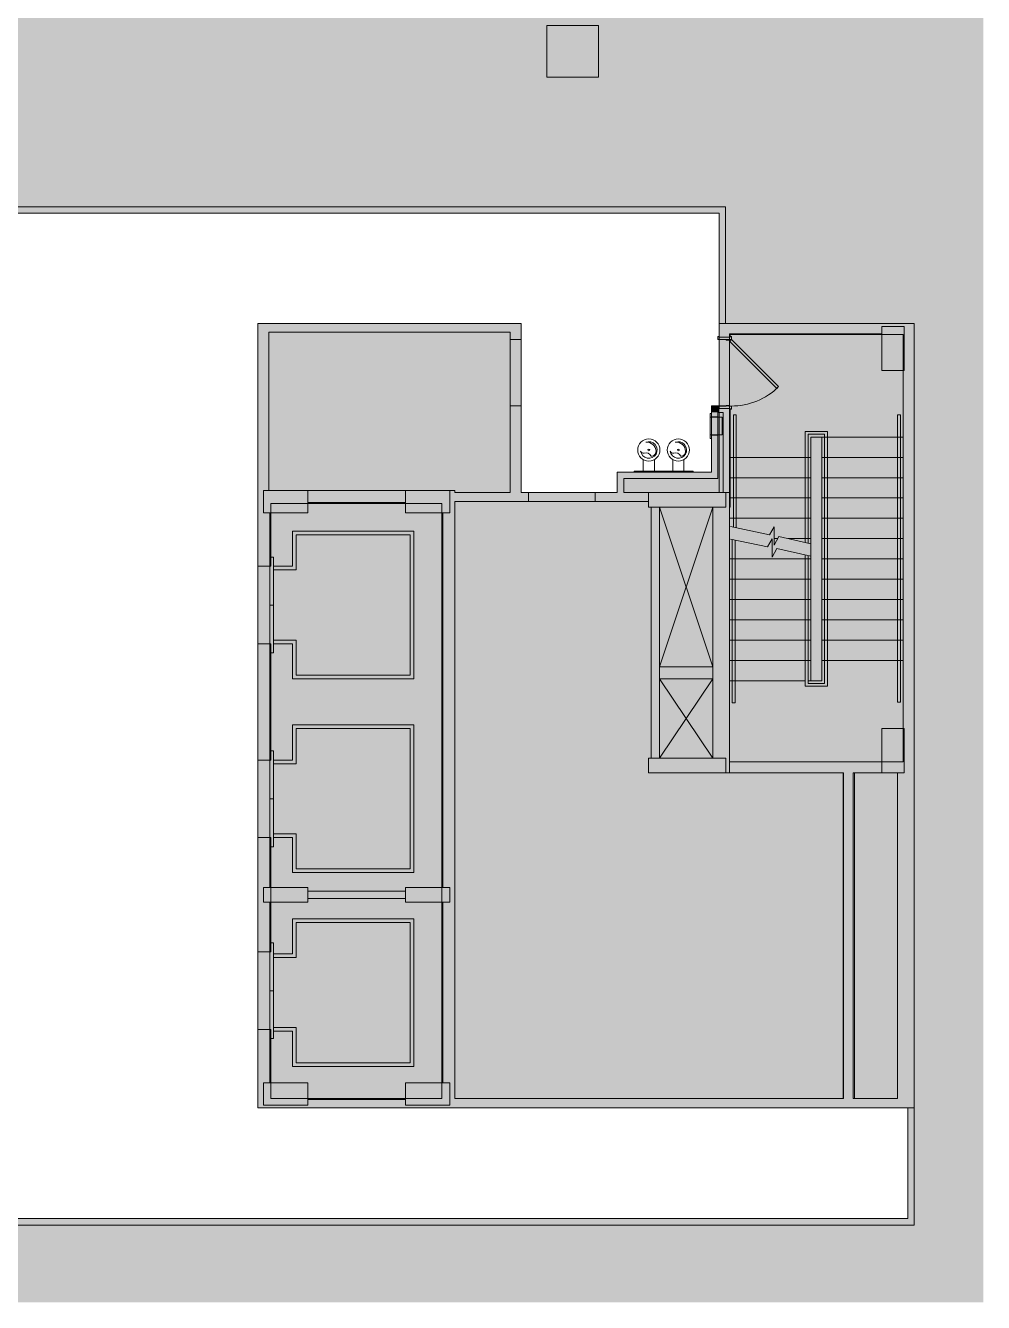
# Model space of a CAD drawing. Header units: inches. Extents: x 0 to 2024, y 708 to 2055.
# Drawn here: x 1505 to 2024, y 708 to 1400 of the extents above; entities that cross this region are included whole.
import ezdxf

# ---------------------------------------------------------------- set-up
doc = ezdxf.new("R2010")
doc.units = ezdxf.units.IN
doc.header["$MEASUREMENT"] = 0
for name, color, linetype, lineweight in [('A-DETL', 90, 'Continuous', 9), ('A-DETL-GENF', 92, 'Continuous', 9), ('A-DOOR', 31, 'Continuous', 13), ('A-WALL', 113, 'Continuous', 13), ('A-WALL-PATT', 111, 'Continuous', 13), ('B-CL', 7, 'Continuous', 9), ('CORE', 7, 'Continuous', 9), ('I-WALL', 2, 'Continuous', 13), ('Victor Bldg - 6th Floor_LINK_dwg', 8, 'Continuous', 9)]:
    doc.layers.add(name, color=color, linetype=linetype, lineweight=lineweight)

# ---------------------------------------------------------------- blocks, each defined once
blk = doc.blocks.new('Victor Bldg - 6th Floor_LINK_dwg-6972721-Level XX  CONSTRUCTION')
at = {"layer": 'B-CL', "flags": 128}
for points in [[(1968.5, 1212.5), (1980.5, 1212.5), (1980.5, 1236.5), (1968.5, 1236.5), (1968.5, 1212.5), (1968.5, 1236.5), (1980.5, 1236.5), (1980.5, 1212.5)], [(1657.5, 1147.5), (1657.5, 1135.5), (1633.5, 1135.5), (1633.5, 1147.5)], [(1734.5, 1147.5), (1734.5, 1135.5), (1710.5, 1135.5), (1710.5, 1147.5)], [(1842, 1146.5), (1884, 1146.5), (1884, 1138.5), (1842, 1138.5)], [(1968.5, 994.5), (1980.5, 994.5), (1980.5, 1018.5), (1968.5, 1018.5), (1968.5, 994.5), (1968.5, 1018.5), (1980.5, 1018.5), (1980.5, 994.5)], [(1842, 1002.5), (1884, 1002.5), (1884, 994.5), (1842, 994.5)], [(1633.5, 924.5), (1657.5, 924.5), (1657.5, 932.5), (1633.5, 932.5)], [(1710.5, 924.5), (1734.5, 924.5), (1734.5, 932.5), (1710.5, 932.5)], [(1657.5, 826.5), (1657.5, 814.5), (1633.5, 814.5), (1633.5, 826.5)], [(1734.5, 826.5), (1734.5, 814.5), (1710.5, 814.5), (1710.5, 826.5)]]:
    blk.add_lwpolyline(points, close=True, dxfattribs=at)
at = {"layer": 'CORE'}
for p, q in [((1968.5, 1232.5), (1927.99, 1232.5)), ((1980, 1212.5), (1980, 1018.5)), ((1773.13, 1193.38), (1767.13, 1193.38)), ((1980, 1176.5), (1935.99, 1176.5)), ((1839.25, 1158), (1839.25, 1164.3)), ((1845.25, 1158), (1845.25, 1164.3)), ((1855.25, 1158), (1855.25, 1164.3)), ((1861.25, 1158), (1861.25, 1164.3)), ((1929.99, 1165.5), (1885.99, 1165.5)), ((1980, 1165.5), (1935.99, 1165.5)), ((1929.99, 1154.5), (1885.99, 1154.5)), ((1980, 1154.5), (1935.99, 1154.5)), ((1929.99, 1143.5), (1885.99, 1143.5)), ((1980, 1143.5), (1935.99, 1143.5)), ((1657.5, 1141), (1710.5, 1141)), ((1730.62, 1135.5), (1730.62, 932.5)), ((1843.49, 1138.5), (1843.49, 1002.5)), ((1929.99, 1132.5), (1885.99, 1132.5)), ((1980, 1132.5), (1935.99, 1132.5)), ((1912.1, 1121.5), (1910.09, 1121.5)), ((1929.99, 1121.5), (1917.76, 1121.5)), ((1980, 1121.5), (1935.99, 1121.5)), ((1929.99, 1110.5), (1885.99, 1110.5)), ((1980, 1110.5), (1935.99, 1110.5)), ((1929.99, 1099.5), (1885.99, 1099.5)), ((1980, 1099.5), (1935.99, 1099.5)), ((1929.99, 1088.5), (1885.99, 1088.5)), ((1980, 1088.5), (1935.99, 1088.5)), ((1929.99, 1077.5), (1885.99, 1077.5)), ((1980, 1077.5), (1935.99, 1077.5)), ((1929.99, 1066.5), (1885.99, 1066.5)), ((1980, 1066.5), (1935.99, 1066.5)), ((1929.99, 1055.5), (1885.99, 1055.5)), ((1980, 1055.5), (1935.99, 1055.5)), ((1926.99, 1044.5), (1885.99, 1044.5)), ((1885.99, 994.5), (1884, 994.5)), ((1710.5, 930.5), (1657.5, 930.5)), ((1710.5, 926.5), (1657.5, 926.5)), ((1730.62, 924.5), (1730.62, 826.5)), ((1710.5, 817.5), (1657.5, 817.5))]:
    blk.add_line(p, q, dxfattribs=at)
at = {"layer": 'CORE', "flags": 128}
for points in [[(1630.5, 1064.5), (1630.5, 1106.5), (1630.5, 1238), (1773.13, 1238), (1773.13, 1229.38)], [(1767.13, 1229.38), (1767.13, 1193.38), (1767.13, 1146.5), (1737.12, 1146.5), (1737.12, 1147.5), (1636.5, 1147.5), (1636.5, 1233.38), (1767.13, 1233.38), (1767.13, 1229.38), (1773.13, 1229.38), (1773.13, 1193.38), (1773.13, 1146.5), (1777.13, 1146.5)], [(1986, 1238), (1880.36, 1238), (1880.36, 1229.38)], [(1962.63, 1232.5), (1885.99, 1232.5), (1885.99, 1229.38), (1885.99, 1193.38), (1885.99, 1000.5), (1968.5, 1000.5), (1885.99, 1000.5)], [(1986, 994.5), (1986, 1238), (1986, 994.5), (1986, 857.5)], [(1880.36, 1193.38), (1880.36, 1229.38), (1885.99, 1229.38)], [(1885.99, 1193.38), (1876.12, 1193.38), (1876.12, 1187.5), (1876.12, 1177.5), (1876.12, 1157.5), (1825.13, 1157.5), (1825.13, 1146.5), (1813.13, 1146.5)], [(1876.12, 1189.31), (1875.46, 1189.31), (1875.46, 1175.69), (1876.12, 1175.69)], [(1875.46, 1177.69), (1881.95, 1177.69), (1881.95, 1187.31), (1875.46, 1187.31)], [(1882.49, 1146.5), (1882.49, 1189.88), (1879.62, 1189.88), (1879.62, 1187.5), (1876.12, 1187.5)], [(1888.04, 1127.64), (1888.04, 1188.5), (1889.59, 1188.5), (1889.59, 1127.32)], [(1876.12, 1177.5), (1879.62, 1177.5), (1879.62, 1154), (1828.63, 1154), (1828.63, 1146.5), (1842, 1146.5)], [(1926.94, 1119.29), (1926.94, 1179.5), (1939.05, 1179.5), (1939.05, 1041.5), (1926.94, 1041.5), (1926.94, 1112.56)], [(1928.49, 1112.24), (1928.49, 1043), (1937.49, 1043), (1937.49, 1178), (1928.49, 1178), (1928.49, 1118.97)], [(1928.55, 1044.5), (1929.99, 1044.5), (1929.99, 1176.5), (1929.99, 1044.5), (1935.99, 1044.5), (1935.99, 1176.5), (1929.99, 1176.5), (1935.99, 1176.5), (1935.99, 1044.5), (1929.99, 1044.5)], [(1866.25, 1157.5), (1866.25, 1158), (1834.25, 1158), (1834.25, 1157.5)], [(1813.13, 1141.5), (1813.13, 1146.5), (1777.13, 1146.5), (1777.13, 1141.5), (1813.13, 1141.5), (1821.25, 1141.5), (1842, 1141.5)], [(1947.63, 994.5), (1885.99, 994.5), (1885.99, 1146.5), (1884, 1146.5)], [(1630.5, 1106.5), (1637, 1106.5), (1637, 1135.5)], [(1888.12, 994.5), (1947.63, 994.5), (1947.63, 818), (1737.12, 818), (1737.12, 1141.5), (1777.13, 1141.5)], [(1847.99, 1052), (1876.99, 1052), (1847.99, 1138.5), (1847.99, 1052), (1876.99, 1138.5), (1876.99, 1002.5)], [(1886.49, 1127.97), (1907.63, 1123.59), (1910.09, 1127.84), (1910.09, 1118.01), (1912.71, 1122.55), (1929.99, 1118.66)], [(1886.49, 1121.23), (1906.53, 1117.08), (1908.98, 1121.33), (1908.98, 1111.5), (1911.6, 1116.05), (1929.99, 1111.93)], [(1889.04, 1120.59), (1889.04, 1032.5), (1887.49, 1032.5), (1887.49, 1120.91)], [(1637, 924.5), (1637, 897.5), (1630.5, 897.5), (1630.5, 959.5), (1630.5, 1001.5), (1630.5, 1064.5), (1637, 1064.5), (1637, 1001.5), (1630.5, 1001.5)], [(1847.99, 1002.5), (1876.99, 1002.5), (1847.99, 1045.5), (1847.99, 1002.5), (1876.99, 1045.5), (1847.99, 1045.5)], [(1986, 994.87), (1986, 813), (1630.5, 813), (1630.5, 855.5), (1630.5, 897.5)], [(1970.5, 994.5), (1953, 994.5), (1977, 994.5), (1977, 818), (1953, 818), (1953, 994.5)], [(1637, 932.5), (1637, 959.5), (1630.5, 959.5)], [(1637, 826.5), (1637, 855.5), (1630.5, 855.5)]]:
    blk.add_lwpolyline(points, dxfattribs=at)
for points in [[(1978.5, 1188.5), (1976.95, 1188.5), (1976.95, 1032.93), (1978.5, 1032.93)], [(1715, 1125.5), (1649.28, 1125.5), (1649.28, 1106.5), (1639, 1106.5), (1639, 1064.5), (1649.28, 1064.5), (1649.28, 1045.5), (1715, 1045.5)], [(1713, 1123.5), (1651.28, 1123.5), (1651.28, 1104.5), (1639, 1104.5), (1639, 1066.5), (1651.28, 1066.5), (1651.28, 1047.5), (1713, 1047.5)], [(1637, 1111.46), (1639, 1111.46), (1639, 1085.5), (1637, 1085.5)], [(1637, 1059.54), (1639, 1059.54), (1639, 1085.5), (1637, 1085.5)], [(1715, 1020.5), (1649.28, 1020.5), (1649.28, 1001.5), (1639, 1001.5), (1639, 959.5), (1649.28, 959.5), (1649.28, 940.5), (1715, 940.5)], [(1713, 1018.5), (1651.28, 1018.5), (1651.28, 999.5), (1639, 999.5), (1639, 961.5), (1651.28, 961.5), (1651.28, 942.5), (1713, 942.5)], [(1637, 1006.46), (1639, 1006.46), (1639, 980.5), (1637, 980.5)], [(1637, 954.54), (1639, 954.54), (1639, 980.5), (1637, 980.5)], [(1715, 915.5), (1649.28, 915.5), (1649.28, 896.5), (1639, 896.5), (1639, 854.5), (1649.28, 854.5), (1649.28, 835.5), (1715, 835.5)], [(1713, 913.5), (1651.28, 913.5), (1651.28, 894.5), (1639, 894.5), (1639, 856.5), (1651.28, 856.5), (1651.28, 837.5), (1713, 837.5)], [(1637, 902.46), (1639, 902.46), (1639, 876.5), (1637, 876.5)], [(1637, 850.54), (1639, 850.54), (1639, 876.5), (1637, 876.5)]]:
    blk.add_lwpolyline(points, close=True, dxfattribs=at)
at = {"layer": 'CORE'}
for centre, radius in [((1842.25, 1169.5), 6), ((1842.25, 1169.5), 0.5), ((1858.25, 1169.5), 6), ((1858.25, 1169.5), 0.5)]:
    blk.add_circle(centre, radius, dxfattribs=at)
for centre, radius, start, end in [((1842.25, 1169.5), 4.5, 188.26505, 112.11638), ((1841.2, 1168.76), 4.95, 0.43355, 97.45056), ((1858.25, 1169.5), 4.5, 188.26505, 112.11638), ((1857.2, 1168.76), 4.95, 0.43355, 97.45056), ((1839.35, 1169.38), 1.64, 198.80257, 285.2052), ((1840.77, 1164.97), 3, 23.61373, 109.26333), ((1843.58, 1168.74), 2.57, 268.70685, 1.19988), ((1855.35, 1169.38), 1.64, 198.80257, 285.2052), ((1856.77, 1164.97), 3, 23.61373, 109.26333), ((1859.58, 1168.74), 2.57, 268.70685, 1.19988)]:
    blk.add_arc(centre, radius, start, end, dxfattribs=at)
blk = doc.blocks.new('Door - Single - Solid Door-7070626-Level XX  CONSTRUCTION')
at = {"layer": 'A-DOOR'}
h = blk.add_hatch(color=250, dxfattribs=at)
h.paths.add_polyline_path([(23.62, 3.34), (23.62, 3.84), (22.12, 3.84), (22.12, 2.34), (21.62, 2.34), (21.62, 0.84), (22.12, 0.84), (22.12, -2.91), (23.24, -2.91), (23.24, 3.09), (23.62, 3.09)], flags=0)
h.paths.add_polyline_path([(-13.63, 2.34), (-14.13, 2.34), (-14.13, 3.84), (-15.63, 3.84), (-15.63, 3.09), (-15.26, 3.09), (-15.26, -2.91), (-15.63, -2.91), (-15.63, -3.66), (-14.13, -3.65), (-14.13, 0.84), (-13.63, 0.84)], flags=0)
at = {"layer": 'A-DOOR', "color": 8, "lineweight": 20}
for p, q in [((-14.01, 3.84), (11.45, 29.29)), ((12.42, 28.32), (-13.03, 2.87)), ((11.45, 29.29), (12.42, 28.32)), ((-15.63, 3.84), (-15.63, 3.09)), ((-14.13, 3.84), (-15.63, 3.84)), ((-14.13, 2.34), (-14.13, 3.84)), ((-13.63, 2.34), (-14.13, 2.34)), ((-14.13, -3.66), (-14.13, 0.84)), ((-14.13, 0.84), (-13.63, 0.84)), ((-13.03, 2.87), (-14.01, 3.84)), ((-13.63, 0.84), (-13.63, 2.34)), ((22.12, 2.34), (21.62, 2.34)), ((21.62, 2.34), (21.62, 0.84)), ((21.62, 0.84), (22.12, 0.84)), ((23.62, 3.84), (22.12, 3.84)), ((22.12, 3.84), (22.12, 2.34)), ((22.12, 0.84), (22.12, -2.91)), ((23.62, 3.09), (23.62, 3.84)), ((-15.63, -2.91), (-15.63, -3.66)), ((-15.63, -3.66), (-14.13, -3.66))]:
    blk.add_line(p, q, dxfattribs=at)
at = {"layer": 'A-DOOR', "lineweight": 9}
blk.add_arc((-14.01, 3.84), 36, 359.5, 45, dxfattribs=at)

msp = doc.modelspace()

# ---------------------------------------------------------------- hatches: boundary and pattern name
at = {"layer": 'A-DETL-GENF'}
h = msp.add_hatch(color=7, dxfattribs=at)
h.paths.add_polyline_path([(14.82, 707.56), (34.12, 707.56), (34.12, 728.5), (12, 728.5), (12, 716.5), (3.5, 716.5), (3.5, 707.56), (12, 707.56)], flags=0)
h.paths.add_polyline_path([(34.12, 814.5), (34.12, 896.5), (12, 896.5), (12, 884.5), (3.5, 884.5), (3.5, 826.5), (12, 826.5), (12, 814.5), (30, 814.5)], flags=0)
h.paths.add_polyline_path([(13.76, 982.5), (34.12, 982.5), (34.12, 1064.5), (12, 1064.5), (12, 1052.5), (3.5, 1052.5), (3.5, 994.5), (12, 994.5), (12, 982.5)], flags=0)
h.paths.add_polyline_path([(517, 1013.5), (517, 1037.5), (493, 1037.5), (493, 1013.5)], flags=0)
h.paths.add_polyline_path([(34.12, 1150.5), (34.12, 1206), (24.37, 1206), (24.37, 1249.75), (5.5, 1249.75), (5.5, 1242), (0, 1242), (0, 1162.5), (12, 1162.5), (12, 1150.5), (24.37, 1150.5)], flags=0)
h.paths.add_polyline_path([(24.37, 1301.25), (24.37, 1355.38), (34.12, 1355.38), (34.12, 1400.5), (12, 1400.5), (12, 1387), (0, 1387), (0, 1309), (5.5, 1309), (5.5, 1301.25)], flags=0)
h.paths.add_polyline_path([(1453, 1371.5), (1455, 1371.5), (1455, 1399.5), (1427, 1399.5), (1427, 1371.5), (1443, 1371.5)], flags=0)
h.paths.add_polyline_path([(1787, 1371.5), (1815, 1371.5), (1815, 1399.5), (1787, 1399.5), (1787, 1398.43)], flags=0)
h.paths.add_polyline_path([(1069, 1373.5), (1093, 1373.5), (1093, 1397.5), (1069, 1397.5)], flags=0)
h.paths.add_polyline_path([(517, 1373.5), (517, 1397.5), (493, 1397.5), (493, 1373.5)], flags=0)
h.paths.add_polyline_path([(838, 1373.5), (853, 1373.5), (853, 1397.5), (829, 1397.5), (829, 1373.5)], flags=0)
h.paths.add_polyline_path([(12, 1486.5), (34.12, 1486.5), (34.12, 1568.5), (12, 1568.5), (12, 1555), (3.5, 1555), (3.5, 1500), (12, 1500)], flags=0)
h.paths.add_polyline_path([(12, 1654.5), (34.12, 1654.5), (34.12, 1736.5), (12, 1736.5), (12, 1723), (3.5, 1723), (3.5, 1668), (12, 1668)], flags=0)
h.paths.add_polyline_path([(1787, 1731.5), (1815, 1731.5), (1815, 1759.5), (1787, 1759.5), (1787, 1733.5)], flags=0)
h.paths.add_polyline_path([(853, 1733.5), (853, 1757.5), (829, 1757.5), (829, 1733.5)], flags=0)
h.paths.add_polyline_path([(493, 1733.5), (517, 1733.5), (517, 1757.5), (493, 1757.5)], flags=0)
h.paths.add_polyline_path([(1453, 1733.5), (1453, 1757.5), (1429, 1757.5), (1429, 1733.5), (1443, 1733.5)], flags=0)
h.paths.add_polyline_path([(1069, 1733.5), (1093, 1733.5), (1093, 1757.5), (1069, 1757.5)], flags=0)
h.paths.add_polyline_path([(12, 1822.5), (34.12, 1822.5), (34.12, 1872.5), (24.37, 1872.5), (24.37, 1923.25), (5.5, 1923.25), (5.5, 1915.5), (0, 1915.5), (0, 1836), (12, 1836)], flags=0)
h.paths.add_polyline_path([(24.37, 1974.75), (24.37, 2031.38), (37.25, 2031.38), (37.25, 2049.5), (29.5, 2049.5), (29.5, 2055), (0, 2055), (0, 1982.5), (5.5, 1982.5), (5.5, 1974.75)], flags=0)
h.paths.add_polyline_path([(517, 2021.5), (517, 2035.5), (543, 2035.5), (543, 2051.5), (480, 2051.5), (480, 2052.5), (447.75, 2052.5), (447.75, 2031.38), (493, 2031.38), (493, 2021.5), (499.38, 2021.5)], flags=0)
h.paths.add_polyline_path([(1063, 2021.5), (1063, 2035.5), (1083, 2035.5), (1083, 2051.5), (1019, 2051.5), (1019, 2035.5), (1039, 2035.5), (1039, 2021.5), (1056.5, 2021.5)], flags=0)
h.paths.add_polyline_path([(1759, 2021.5), (1783, 2021.5), (1783, 2035.5), (1803, 2035.5), (1803, 2051.5), (1739, 2051.5), (1739, 2035.5), (1759, 2035.5)], flags=0)
h.paths.add_polyline_path([(703, 2021.5), (703, 2035.5), (723, 2035.5), (723, 2051.5), (659, 2051.5), (659, 2035.5), (679, 2035.5), (679, 2021.5), (685.5, 2021.5)], flags=0)
h.paths.add_polyline_path([(1399, 2021.5), (1423, 2021.5), (1423, 2035.5), (1443, 2035.5), (1443, 2051.5), (1379, 2051.5), (1379, 2035.5), (1399, 2035.5)], flags=0)
h.paths.add_polyline_path([(135.25, 2031.38), (135.25, 2052.5), (126.25, 2052.5), (126.25, 2055), (96.5, 2055), (96.5, 2049.5), (88.75, 2049.5), (88.75, 2031.38), (96.5, 2031.38)], flags=0)
h.paths.add_polyline_path([(360.75, 2031.38), (407.75, 2031.38), (407.75, 2052.5), (360.75, 2052.5), (360.75, 2051.5)], flags=0)
h.paths.add_polyline_path([(269.38, 2031.38), (318.25, 2031.38), (318.25, 2052.5), (269.38, 2052.5)], flags=0)
h.paths.add_polyline_path([(226.75, 2031.38), (226.75, 2052.5), (177.75, 2052.5), (177.75, 2031.38)], flags=0)
h.paths.add_polyline_path([(839, 2035.5), (903, 2035.5), (903, 2051.5), (839, 2051.5)], flags=0)
h.paths.add_polyline_path([(1504, 2035.5), (1504, 2047.5), (1498, 2047.5), (1498, 2035.5)], flags=0)
h.paths.add_polyline_path([(1199, 2035.5), (1263, 2035.5), (1263, 2051.5), (1199, 2051.5), (1199, 2047.5)], flags=0)
h.paths.add_polyline_path([(1318, 2035.5), (1324, 2035.5), (1324, 2047.5), (1318, 2047.5)], flags=0)
h.paths.add_polyline_path([(958, 2035.5), (964, 2035.5), (964, 2047.5), (958, 2047.5)], flags=0)
h.paths.add_polyline_path([(1138, 2035.5), (1144, 2035.5), (1144, 2047.5), (1138, 2047.5)], flags=0)
h.paths.add_polyline_path([(784, 2035.5), (784, 2047.5), (778, 2047.5), (778, 2035.5)], flags=0)
h.paths.add_polyline_path([(598, 2035.5), (604, 2035.5), (604, 2047.5), (598, 2047.5)], flags=0)
h.paths.add_polyline_path([(1864, 2035.5), (1864, 2047.5), (1858, 2047.5), (1858, 2035.5)], flags=0)
h.paths.add_polyline_path([(1919, 2035.5), (1983, 2035.5), (1983, 2051.5), (1919, 2051.5), (1919, 2047.5)], flags=0)
h.paths.add_polyline_path([(1678, 2035.5), (1684, 2035.5), (1684, 2047.5), (1678, 2047.5)], flags=0)
h.paths.add_polyline_path([(1623, 2035.5), (1623, 2051.5), (1559, 2051.5), (1559, 2035.5)], flags=0)
h = msp.add_hatch(color=9, dxfattribs=at)
h.paths.add_polyline_path([(807.87, 707.56), (2023.53, 707.56), (2023.53, 2035.5), (1783, 2035.5), (1783, 2021.5), (1759, 2021.5), (1759, 2035.5), (1443, 2035.5), (1443, 1757.5), (1453, 1757.5), (1453, 1733.5), (1443, 1733.5), (1443, 1399.5), (1455, 1399.5), (1455, 1371.5), (1443, 1371.5), (1443, 1301.25), (1883.86, 1301.25), (1883.86, 1238), (1986, 1238), (1986, 749.5), (807.87, 749.5), (807.87, 748.75), (806.37, 748.75), (806.37, 750.75), (805.87, 750.75), (805.87, 752.25), (806.37, 752.25), (806.37, 753), (770.12, 753), (770.12, 752.25), (770.62, 752.25), (770.62, 750.75), (770.12, 750.75), (770.12, 748.75), (768.62, 748.75), (768.62, 749.5), (765.5, 749.5), (765.5, 872.5), (34.12, 872.5), (34.12, 814.5), (30, 814.5), (30, 728.5), (34.12, 728.5), (34.12, 707.56), (807.5, 707.56)], flags=0)
h.paths.add_polyline_path([(1004.38, 813), (1040.62, 813), (1040.62, 813.75), (1040.12, 813.75), (1040.12, 815.25), (1040.62, 815.25), (1040.62, 818.38), (1042.12, 818.38), (1042.12, 817.63), (1052.5, 817.63), (1052.5, 912.5), (993, 912.5), (993, 951.5), (907.38, 951.5), (907.38, 817.63), (1002.88, 817.63), (1002.89, 818.38), (1004.38, 818.38), (1004.38, 815.25), (1004.88, 815.25), (1004.88, 813.75), (1004.38, 813.75)], flags=0)
h.paths.add_polyline_path([(899.19, 813), (899.19, 815.38), (898.69, 815.38), (898.69, 816.88), (899.19, 816.88), (899.19, 818.38), (900.69, 818.38), (900.69, 817.63), (902.75, 817.63), (902.75, 951.5), (833.62, 951.5), (833.62, 817.63), (861.44, 817.63), (861.44, 818.38), (862.94, 818.38), (862.94, 816.88), (863.44, 816.88), (863.44, 815.38), (862.94, 815.38), (862.94, 813), (899.06, 813)], flags=0)
h.paths.add_polyline_path([(1286.63, 813), (1286.63, 814.75), (1286.13, 814.75), (1286.13, 816.25), (1286.63, 816.25), (1286.63, 817.75), (1288.13, 817.75), (1288.13, 817), (1321.5, 817), (1321.5, 865.12), (1290.75, 865.12), (1290.75, 912.5), (1058.5, 912.5), (1058.5, 817), (1248.88, 817), (1248.88, 817.75), (1250.38, 817.75), (1250.38, 816.25), (1250.88, 816.25), (1250.88, 814.75), (1250.38, 814.75), (1250.38, 813), (1286.5, 813)], flags=0)
h.paths.add_polyline_path([(1765.42, 818), (1947.62, 818), (1947.62, 994.5), (1842, 994.5), (1842, 1002.5), (1843.49, 1002.5), (1843.49, 1138.5), (1842, 1138.5), (1842, 1141.5), (1737.12, 1141.5), (1737.12, 818)], flags=0)
h.paths.add_polyline_path([(1977, 818), (1977, 994.5), (1953.63, 994.5), (1953.63, 818)], flags=0)
h.paths.add_polyline_path([(1637.5, 818), (1730.12, 818), (1730.12, 1140.5), (1637.5, 1140.5), (1637.5, 1106.5), (1630.5, 1106.5), (1630.5, 1064.5), (1637.5, 1064.5), (1637.5, 1001.5), (1630.5, 1001.5), (1630.5, 959.5), (1637.5, 959.5), (1637.5, 897.5), (1630.5, 897.5), (1630.5, 855.5), (1637.5, 855.5), (1637.5, 824.99)], flags=0)
h.paths.add_polyline_path([(1484.5, 818), (1484.5, 855.5), (1491.5, 855.5), (1491.5, 897.5), (1484.5, 897.5), (1484.5, 959.5), (1491.5, 959.5), (1491.5, 1001.5), (1484.5, 1001.5), (1484.5, 1064.5), (1491.5, 1064.5), (1491.5, 1106.5), (1484.5, 1106.5), (1484.5, 1153.5), (1388.5, 1153.5), (1388.5, 1106.5), (1381.5, 1106.5), (1381.5, 1143.5), (1321.5, 1143.5), (1321.5, 1013.5), (1323.13, 1013.5), (1323.13, 1014.25), (1324.63, 1014.25), (1324.65, 1012.75), (1325.13, 1012.75), (1325.13, 1011.25), (1324.63, 1011.25), (1324.63, 1008.5), (1360.88, 1008.5), (1360.88, 1011.25), (1360.38, 1011.25), (1360.38, 1012.75), (1360.88, 1012.75), (1360.88, 1014.25), (1362.38, 1014.25), (1362.38, 1013.5), (1381.5, 1013.5), (1381.5, 1064.5), (1388.5, 1064.5), (1388.5, 818)], flags=0)
h.paths.add_polyline_path([(1294.25, 868.63), (1318, 868.63), (1318, 912.5), (1294.25, 912.5), (1294.25, 882.71)], flags=0)
h.paths.add_polyline_path([(997, 916), (1023.22, 916), (1023.22, 936.5), (1026.38, 936.5), (1026.38, 1013.5), (1029.88, 1013.5), (1029.88, 936.5), (1038.55, 936.5), (1038.55, 1013.5), (1036, 1013.5), (1036, 1234.5), (867.38, 1234.5), (867.38, 957.5), (993, 957.5), (993, 1017.5), (1016.5, 1017.5), (1016.5, 1013.5), (997, 1013.5), (997, 924.5)], flags=0)
h.paths.add_polyline_path([(1058.5, 924.5), (1257.5, 924.5), (1257.5, 960.5), (1261, 960.5), (1261, 928), (1317.25, 928), (1317.25, 929.12), (1318.75, 929.12), (1318.75, 929.62), (1320.25, 929.62), (1320.25, 929.12), (1321.5, 929.12), (1321.5, 965.37), (1320.25, 965.37), (1320.25, 964.87), (1318.75, 964.87), (1318.75, 965.37), (1317.25, 965.37), (1317.25, 966.87), (1318, 966.87), (1318, 1004.12), (1261, 1004.12), (1261, 1009.12), (1318, 1009.12), (1318, 1066.12), (1042, 1066.12), (1042, 1013.5), (1042.05, 1013.5), (1042.05, 936.5), (1047.22, 936.5), (1047.22, 924.5), (1052.5, 924.5)], flags=0)
h.paths.add_polyline_path([(861.38, 957.5), (861.38, 1234.5), (838, 1234.5), (838, 957.5)], flags=0)
h.paths.add_polyline_path([(1977, 1000.5), (1980, 1000.5), (1980, 1232), (1886.36, 1232), (1886.36, 1230.94), (1887.11, 1230.94), (1887.11, 1229.44), (1885.61, 1229.44), (1885.61, 1228.94), (1884.11, 1228.94), (1884.11, 1229.44), (1880.36, 1229.44), (1880.36, 1193.19), (1884.11, 1193.19), (1884.11, 1193.69), (1885.61, 1193.69), (1885.61, 1193.19), (1887.11, 1193.19), (1887.11, 1191.69), (1886.36, 1191.69), (1886.36, 1138.5), (1885.99, 1138.5), (1885.99, 1000.5), (1953.63, 1000.5)], flags=0)
h.paths.add_polyline_path([(1876.99, 1002.5), (1876.99, 1138.5), (1848.11, 1138.5), (1848.11, 1002.5), (1876.13, 1002.5)], flags=0)
h.paths.add_polyline_path([(1189.25, 1070.12), (1318, 1070.12), (1318, 1080.12), (1042, 1080.12), (1042, 1070.12), (1042.46, 1070.12)], flags=0)
h.paths.add_polyline_path([(1248, 1084.12), (1318, 1084.12), (1318, 1149.62), (1317.25, 1149.62), (1317.25, 1151.12), (1319.25, 1151.12), (1319.25, 1151.62), (1320.75, 1151.62), (1320.75, 1151.12), (1322.25, 1151.12), (1322.25, 1149.62), (1321.5, 1149.62), (1321.5, 1147), (1381.5, 1147), (1381.5, 1234.5), (1379.13, 1234.5), (1379.13, 1233.75), (1377.63, 1233.75), (1377.63, 1235.25), (1377.13, 1235.25), (1377.13, 1236.75), (1377.63, 1236.75), (1377.63, 1238), (1341.38, 1238), (1341.38, 1236.75), (1341.88, 1236.75), (1341.88, 1235.25), (1341.38, 1235.25), (1341.38, 1233.75), (1339.88, 1233.75), (1339.88, 1234.5), (1321.5, 1234.5), (1321.5, 1188.88), (1322.25, 1188.88), (1322.25, 1187.38), (1320.75, 1187.38), (1320.75, 1186.88), (1319.25, 1186.88), (1319.25, 1187.38), (1317.25, 1187.38), (1317.25, 1188.88), (1318, 1188.88), (1318, 1199), (1248, 1199), (1248, 1191.75), (1242, 1191.75), (1242, 1215.75), (1104, 1215.75), (1104, 1191.75), (1098, 1191.75), (1098, 1220), (1042, 1220), (1042, 1084.12), (1244.5, 1084.12)], flags=0)
h.paths.add_polyline_path([(1829.94, 1146.5), (1880.36, 1146.5), (1880.36, 1189.88), (1879.63, 1189.88), (1879.63, 1154), (1828.63, 1154), (1828.63, 1146.5)], flags=0)
h.paths.add_polyline_path([(1765.42, 1146.5), (1767.13, 1146.5), (1767.13, 1233.38), (1636.5, 1233.38), (1636.5, 1147.5), (1737.12, 1147.5), (1737.12, 1146.5)], flags=0)
h.paths.add_polyline_path([(1388.5, 1165.5), (1488, 1165.5), (1488, 1234.5), (1443.88, 1234.5), (1443.88, 1233.75), (1442.38, 1233.75), (1442.38, 1235.25), (1441.88, 1235.25), (1441.88, 1236.75), (1442.38, 1236.75), (1442.38, 1238), (1406.12, 1238), (1406.12, 1236.75), (1406.62, 1236.75), (1406.62, 1235.25), (1406.12, 1235.25), (1406.12, 1233.75), (1404.62, 1233.75), (1404.62, 1234.5), (1402, 1234.5), (1402, 1228.5), (1385, 1228.5), (1385, 1165.5)], flags=0)
h.paths.add_polyline_path([(1248, 1202.5), (1318, 1202.5), (1318, 1234.5), (1248, 1234.5), (1248, 1215.75)], flags=0)
h.paths.add_polyline_path([(1104, 1219.75), (1244.5, 1219.75), (1244.5, 1232), (1101.5, 1232), (1101.5, 1219.75)], flags=0)
h.paths.add_polyline_path([(1087, 1223.5), (1098, 1223.5), (1098, 1234.5), (1042, 1234.5), (1042, 1223.5)], flags=0)
h.paths.add_polyline_path([(1398.5, 1232), (1398.5, 1234.5), (1385, 1234.5), (1385, 1232), (1388.5, 1232)], flags=0)
h.paths.add_polyline_path([(1815, 1371.5), (1787, 1371.5), (1787, 1399.5), (1815, 1399.5)], flags=0)
h.paths.add_polyline_path([(1815, 1731.5), (1787, 1731.5), (1787, 1759.5), (1815, 1759.5), (1815, 1733.5)], flags=0)
at = {"layer": 'A-WALL-PATT', "lineweight": 9}
for points in [[(1880.36, 1297.75), (1880.36, 1301.25), (1196.5, 1301.25), (1196.5, 1297.75), (1765.42, 1297.75)], [(1880.36, 1232), (1883.86, 1232), (1883.86, 1301.25), (1880.36, 1301.25), (1880.36, 1232.99)], [(1630.5, 1233.38), (1773.13, 1233.38), (1773.13, 1238), (1630.5, 1238)], [(1636.5, 1147.5), (1636.5, 1233.38), (1630.5, 1233.38), (1630.5, 1147.5)], [(1773.13, 1146.5), (1773.13, 1233.38), (1767.13, 1233.38), (1767.13, 1146.5)], [(1980, 1232), (1980, 1238), (1883.86, 1238), (1883.86, 1232), (1912.57, 1232)], [(1980, 994.5), (1986, 994.5), (1986, 1238), (1980, 1238), (1980, 1000.5)], [(1879.63, 1189.88), (1880.36, 1189.88), (1880.36, 1193.38), (1876.13, 1193.38), (1876.13, 1189.88)], [(1879.63, 1157.5), (1879.63, 1189.88), (1876.13, 1189.88), (1876.13, 1157.5)], [(1825.13, 1146.5), (1828.63, 1146.5), (1828.63, 1157.5), (1825.13, 1157.5), (1825.13, 1147.81)], [(1848.11, 1154), (1879.63, 1154), (1879.63, 1157.5), (1828.63, 1157.5), (1828.63, 1154), (1842, 1154)], [(1630.5, 1140.5), (1730.12, 1140.5), (1730.12, 1147.5), (1630.5, 1147.5)], [(1737.12, 818), (1737.12, 1147.5), (1730.12, 1147.5), (1730.12, 818)], [(1765.42, 1141.5), (1842, 1141.5), (1842, 1146.5), (1737.12, 1146.5), (1737.12, 1141.5)], [(1879.31, 1138.5), (1880.36, 1138.5), (1880.36, 1146.5), (1842, 1146.5), (1842, 1138.5), (1876.99, 1138.5)], [(1637.5, 1106.5), (1637.5, 1140.5), (1630.5, 1140.5), (1630.5, 1106.5), (1636.5, 1106.5)], [(1843.49, 1002.5), (1848.11, 1002.5), (1848.11, 1138.5), (1843.49, 1138.5), (1843.49, 1057.85)], [(1885.99, 1002.5), (1885.99, 1138.5), (1876.99, 1138.5), (1876.99, 1002.5)], [(1637.5, 1001.5), (1637.5, 1064.5), (1630.5, 1064.5), (1630.5, 1001.5)], [(1885.99, 994.5), (1885.99, 1002.5), (1842, 1002.5), (1842, 994.5), (1880.36, 994.5)], [(1947.62, 994.5), (1980, 994.5), (1980, 1000.5), (1885.99, 1000.5), (1885.99, 994.5)], [(1947.62, 818), (1953.63, 818), (1953.63, 994.5), (1947.62, 994.5), (1947.62, 882.71)], [(1980, 813), (1986, 813), (1986, 994.5), (1977, 994.5), (1977, 813)], [(1637.5, 897.5), (1637.5, 959.5), (1630.5, 959.5), (1630.5, 897.5)], [(1637.5, 813), (1637.5, 855.5), (1630.5, 855.5), (1630.5, 813)], [(1977, 813), (1977, 818), (1637.5, 818), (1637.5, 813), (1765.42, 813)], [(1982.5, 749.5), (1986, 749.5), (1986, 813), (1982.5, 813), (1982.5, 753)], [(1765.42, 749.5), (1982.5, 749.5), (1982.5, 753), (807.5, 753), (807.5, 749.5), (1507.31, 749.5)]]:
    msp.add_hatch(color=7, dxfattribs=at).paths.add_polyline_path(points, flags=0)
h = msp.add_hatch(color=7, dxfattribs=at)
h.paths.add_polyline_path([(1885.99, 1138.5), (1886.36, 1138.5), (1886.36, 1192.06), (1880.36, 1192.06), (1880.36, 1138.5)], flags=0)
h.paths.add_polyline_path([(1886.14, 1230.56), (1886.36, 1230.56), (1886.36, 1232), (1880.36, 1232), (1880.36, 1230.56), (1883.86, 1230.56)], flags=0)

# ---------------------------------------------------------------- linework, layer by layer
at = {"layer": 'A-DETL'}
for p, q in [((1815, 1399.5), (1787, 1399.5)), ((1787, 1399.5), (1787, 1371.5)), ((1815, 1371.5), (1815, 1399.5)), ((1787, 1371.5), (1815, 1371.5)), ((1443, 1301.25), (1883.86, 1301.25)), ((1883.86, 1301.25), (1883.86, 1238)), ((1773.13, 1238), (1630.5, 1238)), ((1630.5, 1238), (1630.5, 813)), ((1773.13, 1146.5), (1773.13, 1238)), ((1883.86, 1238), (1880.36, 1238)), ((1880.36, 1238), (1880.36, 1193.38)), ((1880.36, 1193.38), (1876.13, 1193.38)), ((1876.13, 1193.38), (1876.13, 1157.5)), ((1876.13, 1157.5), (1825.13, 1157.5)), ((1825.13, 1157.5), (1825.13, 1146.5)), ((1825.13, 1146.5), (1773.13, 1146.5)), ((1630.5, 813), (1982.5, 813)), ((1982.5, 813), (1982.5, 753)), ((1982.5, 753), (769, 753))]:
    msp.add_line(p, q, dxfattribs=at)
at = {"layer": 'A-WALL', "color": 8, "lineweight": 20}
for p, q in [((1773.13, 1238), (1630.5, 1238)), ((1630.5, 1238), (1630.5, 1233.38)), ((1636.5, 1233.38), (1767.13, 1233.38)), ((1773.13, 1233.38), (1773.13, 1238)), ((1630.5, 1147.5), (1630.5, 1106.5)), ((1737.12, 1147.5), (1636.5, 1147.5)), ((1737.12, 1146.5), (1737.12, 1147.5)), ((1637.5, 1140.5), (1730.12, 1140.5)), ((1637.5, 1106.5), (1637.5, 1140.5)), ((1730.12, 1140.5), (1730.12, 818)), ((1737.12, 818), (1737.12, 1141.5)), ((1843.49, 1138.5), (1843.49, 1002.5)), ((1848.11, 1002.5), (1848.11, 1138.5)), ((1630.5, 1106.5), (1637.5, 1106.5)), ((1637.5, 1064.5), (1630.5, 1064.5)), ((1630.5, 1064.5), (1630.5, 1001.5)), ((1637.5, 1001.5), (1637.5, 1064.5)), ((1630.5, 1001.5), (1637.5, 1001.5)), ((1637.5, 959.5), (1630.5, 959.5)), ((1630.5, 959.5), (1630.5, 897.5)), ((1637.5, 897.5), (1637.5, 959.5)), ((1630.5, 897.5), (1637.5, 897.5)), ((1637.5, 855.5), (1630.5, 855.5)), ((1630.5, 855.5), (1630.5, 813)), ((1637.5, 818), (1637.5, 855.5)), ((1630.5, 813), (1637.5, 813))]:
    msp.add_line(p, q, dxfattribs=at)
at = {"layer": 'I-WALL', "color": 8, "lineweight": 20}
for p, q in [((1883.86, 1301.25), (1443, 1301.25)), ((1883.86, 1238), (1883.86, 1301.25)), ((1193, 1297.75), (1880.36, 1297.75)), ((1880.36, 1297.75), (1880.36, 1230.56)), ((1630.5, 1233.38), (1630.5, 1147.5)), ((1636.5, 1147.5), (1636.5, 1233.38)), ((1767.13, 1233.38), (1767.13, 1146.5)), ((1773.13, 1146.5), (1773.13, 1233.38)), ((1986, 1238), (1883.86, 1238)), ((1886.36, 1232), (1980, 1232)), ((1886.36, 1230.56), (1886.36, 1232)), ((1980, 1232), (1980, 1000.5)), ((1986, 749.5), (1986, 1238)), ((1880.36, 1230.56), (1886.36, 1230.56)), ((1876.13, 1193.38), (1876.13, 1157.5)), ((1880.36, 1193.38), (1876.13, 1193.38)), ((1880.36, 1192.06), (1880.36, 1193.38)), ((1886.36, 1192.06), (1880.36, 1192.06)), ((1886.36, 1138.5), (1886.36, 1192.06)), ((1879.63, 1154), (1879.63, 1189.88)), ((1879.63, 1189.88), (1880.36, 1189.88)), ((1880.36, 1189.88), (1880.36, 1146.5)), ((1876.13, 1157.5), (1825.13, 1157.5)), ((1825.13, 1157.5), (1825.13, 1146.5)), ((1828.63, 1154), (1879.63, 1154)), ((1828.63, 1146.5), (1828.63, 1154)), ((1767.13, 1146.5), (1737.12, 1146.5)), ((1825.13, 1146.5), (1773.13, 1146.5)), ((1880.36, 1146.5), (1828.63, 1146.5)), ((1737.12, 1141.5), (1842, 1141.5)), ((1842, 1141.5), (1842, 1138.5)), ((1842, 1138.5), (1843.49, 1138.5)), ((1848.11, 1138.5), (1876.99, 1138.5)), ((1876.99, 1138.5), (1876.99, 1002.5)), ((1885.99, 1138.5), (1886.36, 1138.5)), ((1885.99, 1000.5), (1885.99, 1138.5)), ((1843.49, 1002.5), (1842, 1002.5)), ((1842, 1002.5), (1842, 994.5)), ((1876.99, 1002.5), (1848.11, 1002.5)), ((1980, 1000.5), (1885.99, 1000.5)), ((1842, 994.5), (1947.62, 994.5)), ((1947.62, 994.5), (1947.62, 818)), ((1953.63, 994.5), (1977, 994.5)), ((1953.63, 818), (1953.63, 994.5)), ((1977, 994.5), (1977, 818)), ((1730.12, 818), (1637.5, 818)), ((1947.62, 818), (1737.12, 818)), ((1977, 818), (1953.63, 818)), ((1637.5, 813), (1982.5, 813)), ((1982.5, 813), (1982.5, 753)), ((1982.5, 753), (807.5, 753)), ((807.5, 749.5), (1986, 749.5))]:
    msp.add_line(p, q, dxfattribs=at)

# ---------------------------------------------------------------- block references
at = {"layer": 'A-DOOR', "rotation": 270}
msp.add_blockref('Door - Single - Solid Door-7070626-Level XX  CONSTRUCTION', (1883.27, 1215.31), dxfattribs=at)
at = {"layer": 'Victor Bldg - 6th Floor_LINK_dwg', "color": 7}
msp.add_blockref('Victor Bldg - 6th Floor_LINK_dwg-6972721-Level XX  CONSTRUCTION', (0, 0), dxfattribs=at)

doc.saveas('drawing.dxf')
